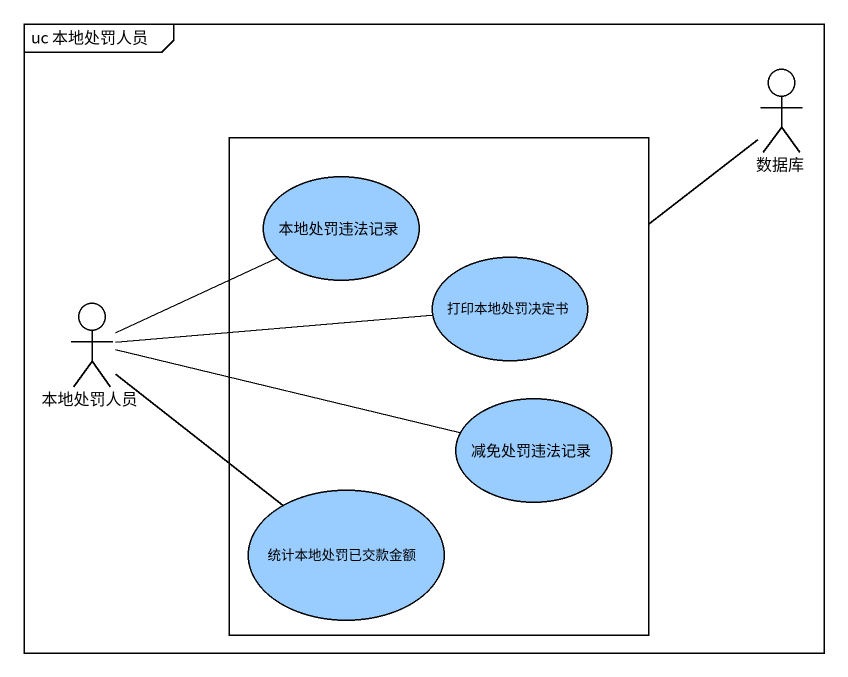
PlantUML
@startuml
mainframe uc 本地处罚人员
actor 数据库
rectangle " " as rectangle1 {
  usecase 本地处罚违法记录 #99CCFF
  usecase 打印本地处罚决定书 #99CCFF
  usecase 减免处罚违法记录 #99CCFF
  usecase 统计本地处罚已交款金额 #99CCFF
}
actor 本地处罚人员
数据库 -- rectangle1
本地处罚人员 -right- 本地处罚违法记录
本地处罚人员 -right- 打印本地处罚决定书
本地处罚人员 -right- 减免处罚违法记录
本地处罚人员 -- 统计本地处罚已交款金额
@enduml
